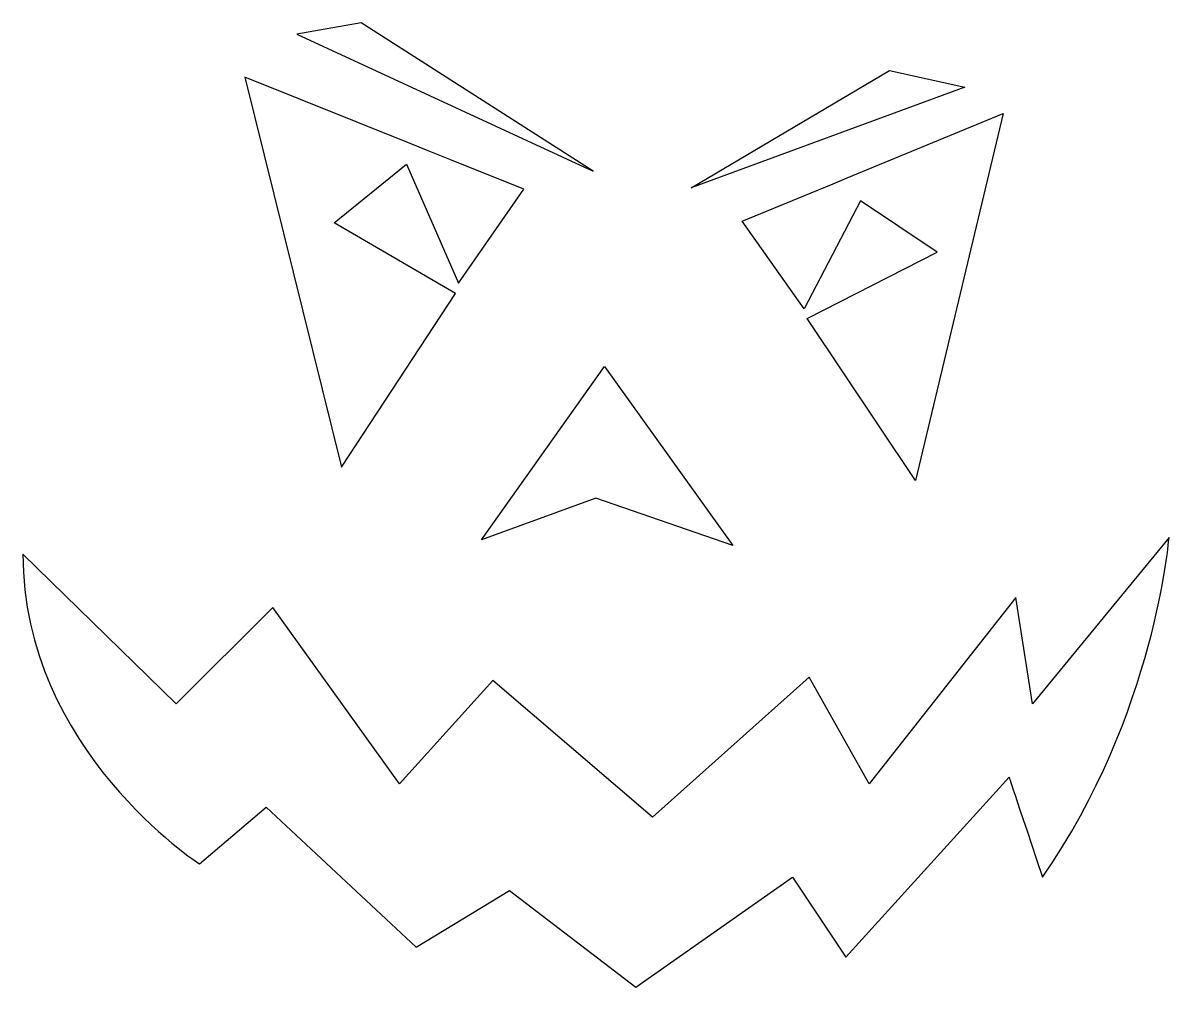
# Model space of a CAD drawing. Header units: centimetres. Extents: x -9.6 to 9.6, y -8.1 to 8.1.
import ezdxf

# ---------------------------------------------------------------- set-up
doc = ezdxf.new("R2010")
doc.units = ezdxf.units.CM
doc.header["$MEASUREMENT"] = 0
doc.layers.add('Camada 1', color=7, linetype='Continuous')

msp = doc.modelspace()

# ---------------------------------------------------------------- linework, layer by layer
at = {"layer": 'Camada 1'}
for points, knots in [([(-3.92333, 8.05684), (-3.92333, 8.05684), (-0.04692, 5.58137), (-0.04692, 5.58137), (-0.04692, 5.58137), (-0.04692, 5.58137), (-4.99783, 7.86999), (-4.99783, 7.86999), (-4.99783, 7.86999), (-4.99783, 7.86999), (-3.92333, 8.05684), (-3.92333, 8.05684)], [0, 0, 0, 0, 0.25, 0.25, 0.25, 0.25, 0.5, 0.5, 0.5, 0.5, 1, 1, 1, 1]), ([(-5.86591, 7.15223), (-5.86591, 7.15223), (-3.07831, 6.02968), (-3.07831, 6.02968), (-3.07831, 6.02968), (-3.07831, 6.02968), (-2.82997, 5.92954), (-2.82997, 5.92954), (-2.82997, 5.92954), (-2.82997, 5.92954), (-2.44058, 5.77259), (-2.44058, 5.77259), (-2.44058, 5.77259), (-2.44058, 5.77259), (-1.20794, 5.27657), (-1.20794, 5.27657), (-1.20794, 5.27657), (-1.20794, 5.27657), (-2.29797, 3.71011), (-2.29797, 3.71011), (-2.29797, 3.71011), (-2.29797, 3.71011), (-3.16448, 5.69813), (-3.16448, 5.69813), (-3.16448, 5.69813), (-3.16448, 5.69813), (-4.37318, 4.71751), (-4.37318, 4.71751), (-4.37318, 4.71751), (-4.37318, 4.71751), (-2.34917, 3.53466), (-2.34917, 3.53466), (-2.34917, 3.53466), (-2.34917, 3.53466), (-4.2498, 0.63451), (-4.2498, 0.63451), (-4.2498, 0.63451), (-4.2498, 0.63451), (-5.86591, 7.15223), (-5.86591, 7.15223)], [0, 0, 0, 0, 0.09090909, 0.09090909, 0.09090909, 0.09090909, 0.18181818, 0.18181818, 0.18181818, 0.18181818, 0.27272727, 0.27272727, 0.27272727, 0.27272727, 0.36363636, 0.36363636, 0.36363636, 0.36363636, 0.45454545, 0.45454545, 0.45454545, 0.45454545, 0.54545455, 0.54545455, 0.54545455, 0.54545455, 0.63636364, 0.63636364, 0.63636364, 0.63636364, 0.72727273, 0.72727273, 0.72727273, 0.72727273, 0.81818182, 0.81818182, 0.81818182, 0.81818182, 1, 1, 1, 1]), ([(1.58786, 5.30089), (1.58786, 5.30089), (6.1651, 6.98253), (6.1651, 6.98253), (6.1651, 6.98253), (6.1651, 6.98253), (4.90364, 7.26267), (4.90364, 7.26267), (4.90364, 7.26267), (4.90364, 7.26267), (1.58786, 5.30089), (1.58786, 5.30089)], [0, 0, 0, 0, 0.25, 0.25, 0.25, 0.25, 0.5, 0.5, 0.5, 0.5, 1, 1, 1, 1]), ([(6.80409, 6.54297), (6.80409, 6.54297), (4.1944, 5.46535), (4.1944, 5.46535), (4.1944, 5.46535), (4.1944, 5.46535), (3.96178, 5.36939), (3.96178, 5.36939), (3.96178, 5.36939), (3.96178, 5.36939), (3.59721, 5.21873), (3.59721, 5.21873), (3.59721, 5.21873), (3.59721, 5.21873), (2.44336, 4.74233), (2.44336, 4.74233), (2.44336, 4.74233), (2.44336, 4.74233), (3.48029, 3.28), (3.48029, 3.28), (3.48029, 3.28), (3.48029, 3.28), (4.41951, 5.08504), (4.41951, 5.08504), (4.41951, 5.08504), (4.41951, 5.08504), (5.69813, 4.22692), (5.69813, 4.22692), (5.69813, 4.22692), (5.69813, 4.22692), (3.53011, 3.11556), (3.53011, 3.11556), (3.53011, 3.11556), (3.53011, 3.11556), (5.33915, 0.40713), (5.33915, 0.40713), (5.33915, 0.40713), (5.33915, 0.40713), (6.80409, 6.54297), (6.80409, 6.54297)], [0, 0, 0, 0, 0.09090909, 0.09090909, 0.09090909, 0.09090909, 0.18181818, 0.18181818, 0.18181818, 0.18181818, 0.27272727, 0.27272727, 0.27272727, 0.27272727, 0.36363636, 0.36363636, 0.36363636, 0.36363636, 0.45454545, 0.45454545, 0.45454545, 0.45454545, 0.54545455, 0.54545455, 0.54545455, 0.54545455, 0.63636364, 0.63636364, 0.63636364, 0.63636364, 0.72727273, 0.72727273, 0.72727273, 0.72727273, 0.81818182, 0.81818182, 0.81818182, 0.81818182, 1, 1, 1, 1]), ([(0.14008, 2.31197), (0.14008, 2.31197), (-1.91504, -0.584), (-1.91504, -0.584), (-1.91504, -0.584), (-1.91504, -0.584), (-0.00009, 0.11683), (-0.00009, 0.11683), (-0.00009, 0.11683), (-0.00009, 0.11683), (2.28837, -0.67716), (2.28837, -0.67716), (2.28837, -0.67716), (2.28837, -0.67716), (0.14008, 2.31197), (0.14008, 2.31197)], [0, 0, 0, 0, 0.2, 0.2, 0.2, 0.2, 0.4, 0.4, 0.4, 0.4, 0.6, 0.6, 0.6, 0.6, 1, 1, 1, 1]), ([(-9.57489, -0.81975), (-9.57489, -0.81975), (-7.01449, -3.32509), (-7.01449, -3.32509), (-7.01449, -3.32509), (-7.01449, -3.32509), (-5.39998, -1.71058), (-5.39998, -1.71058), (-5.39998, -1.71058), (-5.39998, -1.71058), (-3.28456, -4.66105), (-3.28456, -4.66105), (-3.28456, -4.66105), (-3.28456, -4.66105), (-1.72577, -2.93536), (-1.72577, -2.93536), (-1.72577, -2.93536), (-1.72577, -2.93536), (0.94612, -5.21787), (0.94612, -5.21787), (0.94612, -5.21787), (0.94612, -5.21787), (3.56243, -2.8798), (3.56243, -2.8798), (3.56243, -2.8798), (3.56243, -2.8798), (4.56457, -4.66105), (4.56457, -4.66105), (4.56457, -4.66105), (4.56457, -4.66105), (7.01379, -1.54386), (7.01379, -1.54386), (7.01379, -1.54386), (7.01379, -1.54386), (7.29237, -3.32511), (7.29237, -3.32511), (7.29237, -3.32511), (7.29237, -3.32511), (9.57488, -0.54172), (9.57488, -0.54172), (9.57488, -0.54172), (9.57488, -0.54172), (9.35189, -3.49182), (7.45911, -6.21965), (7.45911, -6.21965), (6.90264, -4.54955), (6.90264, -4.54955), (6.90264, -4.54955), (6.90264, -4.54955), (6.90264, -4.54955), (4.17501, -7.55593), (4.17501, -7.55593), (4.17501, -7.55593), (4.17501, -7.55593), (3.28421, -6.21963), (3.28421, -6.21963), (3.28421, -6.21963), (3.28421, -6.21963), (0.66772, -8.05684), (0.66772, -8.05684), (0.66772, -8.05684), (0.66772, -8.05684), (-1.44754, -6.44264), (-1.44754, -6.44264), (-1.44754, -6.44264), (-1.44754, -6.44264), (-3.00615, -7.38887), (-3.00615, -7.38887), (-3.00615, -7.38887), (-3.00615, -7.38887), (-5.5113, -5.0508), (-5.5113, -5.0508), (-5.5113, -5.0508), (-5.5113, -5.0508), (-6.62459, -5.99735), (-6.62459, -5.99735), (-6.62459, -5.99735), (-6.6246, -5.99735), (-9.57489, -4.10423), (-9.57489, -0.81975)], [0, 0, 0, 0, 0.04761905, 0.04761905, 0.04761905, 0.04761905, 0.0952381, 0.0952381, 0.0952381, 0.0952381, 0.14285714, 0.14285714, 0.14285714, 0.14285714, 0.19047619, 0.19047619, 0.19047619, 0.19047619, 0.23809524, 0.23809524, 0.23809524, 0.23809524, 0.28571429, 0.28571429, 0.28571429, 0.28571429, 0.33333333, 0.33333333, 0.33333333, 0.33333333, 0.38095238, 0.38095238, 0.38095238, 0.38095238, 0.42857143, 0.42857143, 0.42857143, 0.42857143, 0.47619048, 0.47619048, 0.47619048, 0.47619048, 0.52380952, 0.52380952, 0.52380952, 0.52380952, 0.57142857, 0.57142857, 0.57142857, 0.57142857, 0.61904762, 0.61904762, 0.61904762, 0.61904762, 0.66666667, 0.66666667, 0.66666667, 0.66666667, 0.71428571, 0.71428571, 0.71428571, 0.71428571, 0.76190476, 0.76190476, 0.76190476, 0.76190476, 0.80952381, 0.80952381, 0.80952381, 0.80952381, 0.85714286, 0.85714286, 0.85714286, 0.85714286, 0.9047619, 0.9047619, 0.9047619, 0.9047619, 1, 1, 1, 1])]:
    msp.add_open_spline(points, degree=3, knots=knots, dxfattribs=at)

doc.saveas('drawing.dxf')
